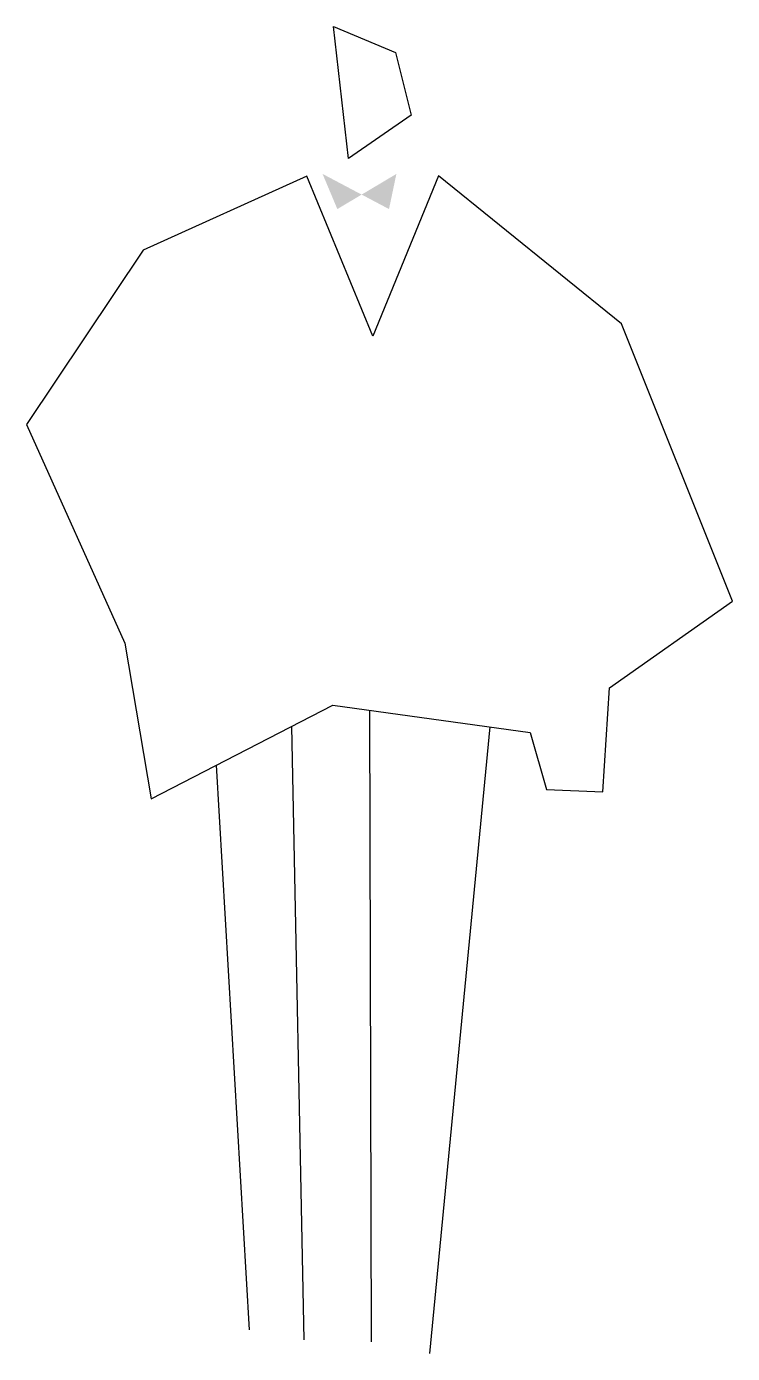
# Model space of a CAD drawing. Extents: x -0.41 to 0.57, y -0.01 to 1.82.
import ezdxf

# ---------------------------------------------------------------- set-up
doc = ezdxf.new("R2010")
doc.units = 0
doc.header["$LTSCALE"] = 10
doc.header["$MEASUREMENT"] = 0
doc.layers.get('0').update_dxf_attribs({"linetype": 'CONTINUOUS'})

msp = doc.modelspace()

# ---------------------------------------------------------------- linework, layer by layer
for points in [[(0.036, 1.6353), (0.0152, 1.8172), (0.1007, 1.7812), (0.1223, 1.6951)], [(0.3089, 0.7639), (0.3868, 0.761), (0.396, 0.9045), (0.5658, 1.0241), (0.4126, 1.407), (0.1598, 1.6112), (0.0692, 1.3898), (-0.0219, 1.6106), (-0.2478, 1.5087), (-0.4086, 1.2678), (-0.2728, 0.9659), (-0.2364, 0.7513), (0.0142, 0.8804), (0.2865, 0.8427)]]:
    msp.add_lwpolyline(points, close=True)
for points in [[(0.0647, 0.8734), (0.0671, 0.0015)], [(-0.043, 0.8509), (-0.0259, 0.0045)], [(0.231, 0.8504), (0.1478, -0.0143)], [(-0.1467, 0.7975), (-0.1015, 0.0181)]]:
    msp.add_lwpolyline(points)
msp.add_solid([(0, 1.6138), (0.0204, 1.5653), (0.0917, 1.5653), (0.1019, 1.6138)])

doc.saveas('drawing.dxf')
